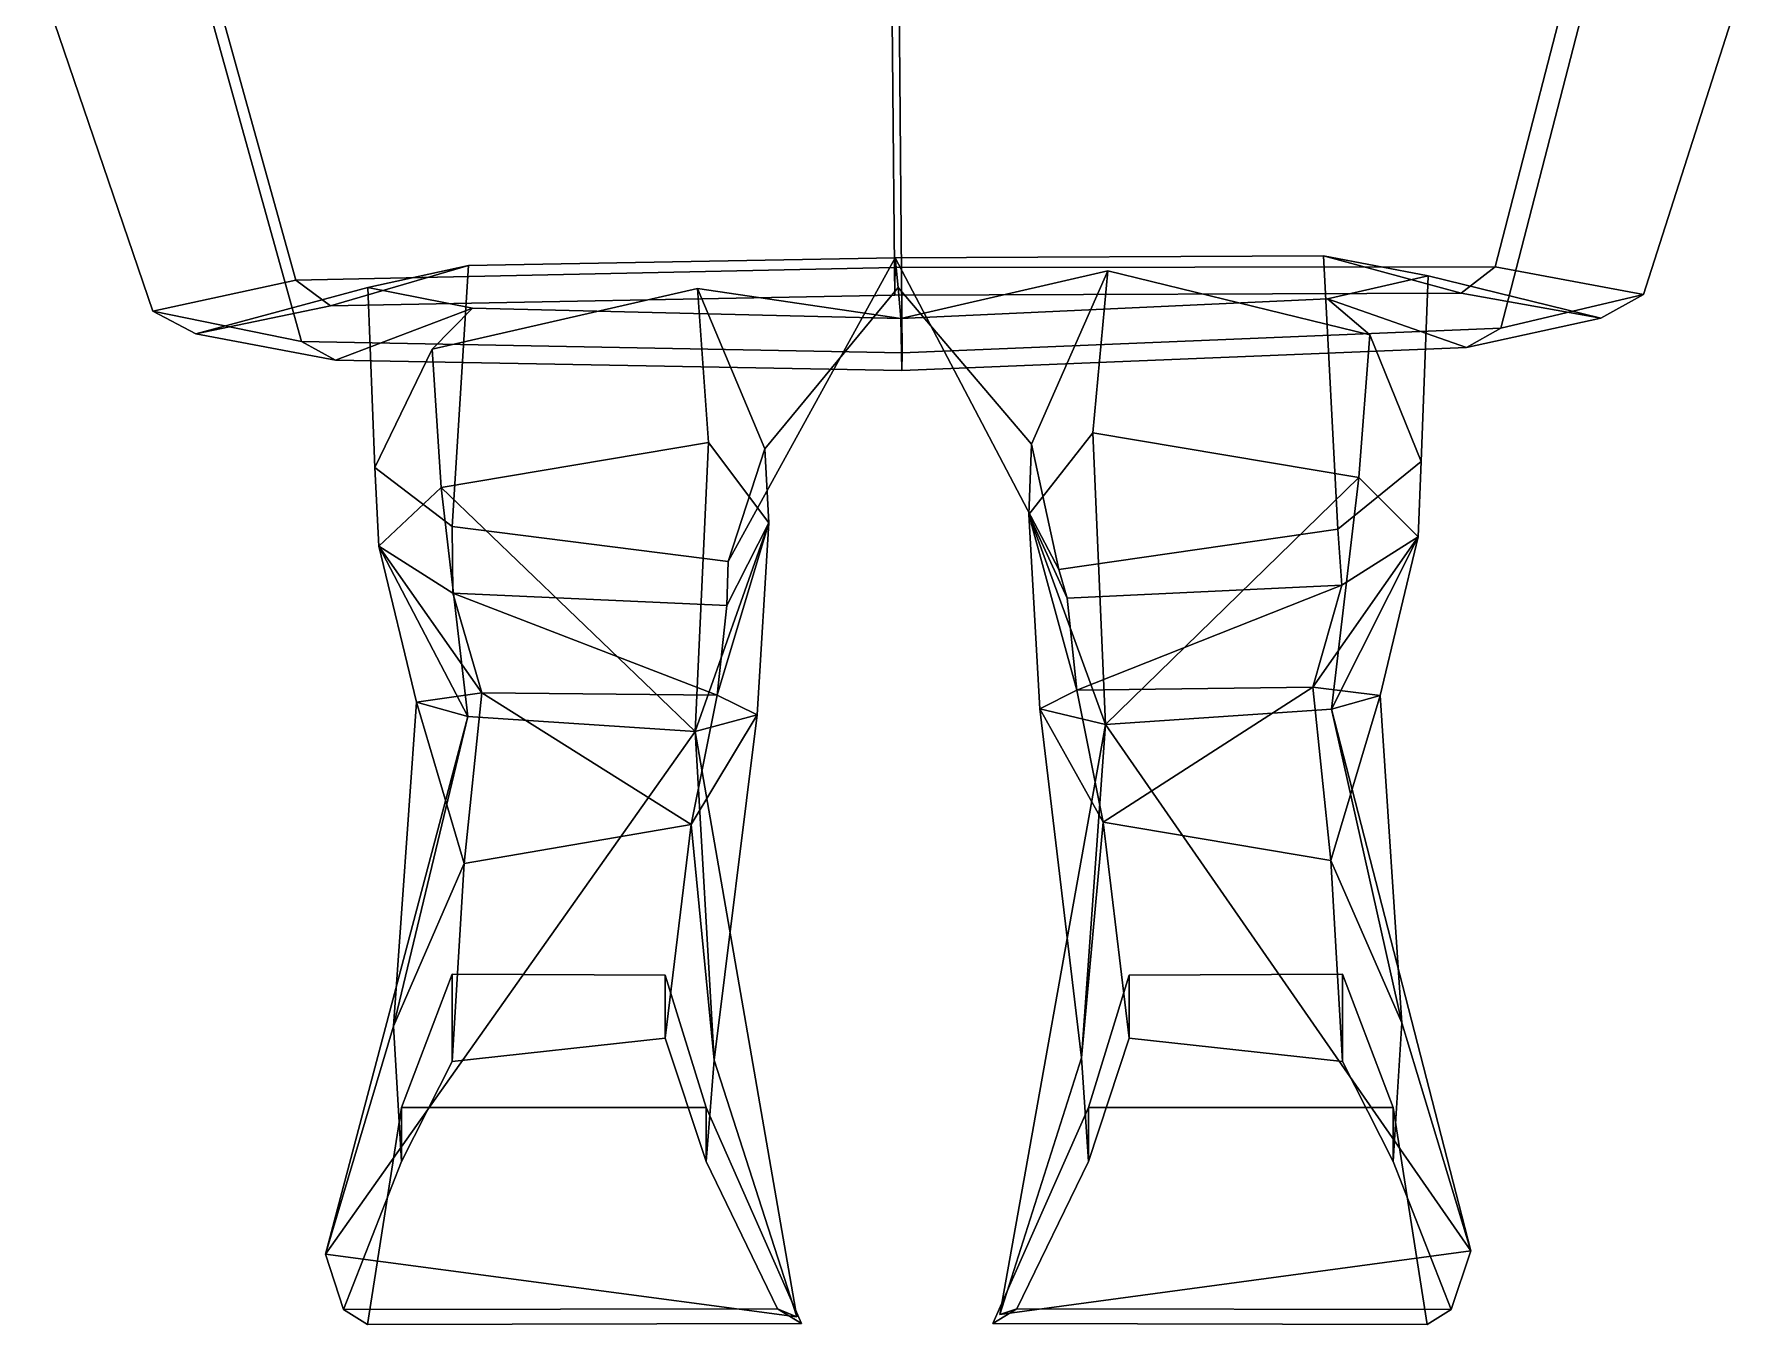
# Model space of a CAD drawing. Extents: x -173 to 170, y -153 to 415.
# Drawn here: x -135.4 to 130.9, y -153 to 46.5 of the extents above; entities that cross this region are included whole.
import ezdxf

# ---------------------------------------------------------------- set-up
doc = ezdxf.new("R2010")
doc.units = 0

msp = doc.modelspace()

# ---------------------------------------------------------------- linework, layer by layer
for points in [[(-2.344831, 10.465134, 114.894356), (-2.841141, 65.371475, 117.682823), (-109.911148, 62.275818, 82.987129), (-94.971909, 8.494858, 80.332954)], [(-2.344831, 10.465134, 114.894356), (90.608566, 10.580978, 81.429474), (104.572586, 64.686844, 84.254433), (-2.841141, 65.371475, 117.682823)], [(104.572586, 64.686844, 84.254433), (90.608566, 10.580978, 81.429474), (113.562904, 6.301331, -2.052197), (130.906937, 60.445206, 0.79273)], [(-109.911148, 62.275818, 82.987129), (-135.403625, 57.451584, -0.780791), (-117.084366, 3.708618, -3.414998), (-94.971909, 8.494858, 80.332954)], [(113.562904, 6.301331, -2.052197), (91.487877, 1.111969, -93.236298), (105.451897, 55.217834, -90.411346), (130.906937, 60.445206, 0.79273)], [(-117.084366, 3.708618, -3.414998), (-135.403625, 57.451584, -0.780791), (-109.031837, 52.806808, -91.678642), (-94.09259, -0.974152, -94.332817)], [(91.487877, 1.111969, -93.236298), (-1.122586, -2.696793, -127.891075), (-1.619696, 52.215485, -125.103188), (105.451897, 55.217834, -90.411346)], [(-94.09259, -0.974152, -94.332817), (-109.031837, 52.806808, -91.678642), (-1.619696, 52.215485, -125.103188), (-1.122586, -2.696793, -127.891075)], [(-89.592606, 4.538391, 71.765633), (-110.421272, 0.223404, -3.556603), (-83.833969, 7.368607, -3.051482), (-68.257294, 10.785339, 56.775291)], [(-2.250266, 6.205307, 102.375717), (-89.592606, 4.538391, 71.765633), (-68.257294, 10.785339, 56.775291), (-2.206201, 11.964432, 81.573631)], [(-68.257294, 10.785339, 56.775291), (-83.833969, 7.368607, -3.051482), (-82.752159, -20.432434, -9.426089), (-70.783577, -29.591293, 27.266899)], [(-2.206201, 11.964432, 81.573631), (-68.257294, 10.785339, 56.775291), (-70.783577, -29.591293, 27.266899), (-28.057667, -34.989151, 46.146736)], [(-1.780499, 7.380188, -2.987364), (-2.206201, 11.964432, 81.573631), (-28.057667, -34.989151, 46.146736), (-22.399521, -17.558304, -10.609999)], [(-2.250266, 6.205307, 102.375717), (-2.206201, 11.964432, 81.573631), (64.075005, 12.272903, 57.55719), (85.378365, 6.505249, 72.799469)], [(-2.206201, 11.964432, 81.573631), (23.119158, -36.251556, 44.878231), (66.295296, -30.005791, 27.309706), (64.075005, 12.272903, 57.55719)], [(18.886641, -16.870499, -11.45039), (23.119158, -36.251556, 44.878231), (-2.206201, 11.964432, 81.573631), (-1.780499, 7.380188, -2.987364)], [(64.075005, 12.272903, 57.55719), (66.295296, -30.005791, 27.309706), (79.181725, -19.527344, -8.754536), (80.253098, 9.213135, -2.081958)], [(85.378365, 6.505249, 72.799469), (64.075005, 12.272903, 57.55719), (80.253098, 9.213135, -2.081958), (106.964149, 2.667053, -2.272161)], [(-94.971909, 8.494858, 80.332954), (-117.084366, 3.708618, -3.414998), (-110.421272, 0.223404, -3.556603), (-89.592606, 4.538391, 71.765633)], [(-2.344831, 10.465134, 114.894356), (-94.971909, 8.494858, 80.332954), (-89.592606, 4.538391, 71.765633), (-2.250266, 6.205307, 102.375717)], [(-2.344831, 10.465134, 114.894356), (-2.250266, 6.205307, 102.375717), (85.378365, 6.505249, 72.799469), (90.608566, 10.580978, 81.429474)], [(18.886641, -16.870499, -11.45039), (-1.780499, 7.380188, -2.987364), (-1.337738, 2.612259, -90.937012), (30.672159, 9.977188, -66.206764)], [(64.689888, 5.651443, -64.582397), (71.20475, 0.042892, -44.895542), (30.672159, 9.977188, -66.206764), (-1.337738, 2.612259, -90.937012)], [(18.454605, -27.712952, -20.410995), (18.886641, -16.870499, -11.45039), (30.672159, 9.977188, -66.206764), (28.36344, -15.105774, -43.509869)], [(69.494026, -22.006683, -33.168182), (28.36344, -15.105774, -43.509869), (30.672159, 9.977188, -66.206764), (71.20475, 0.042892, -44.895542)], [(80.253098, 9.213135, -2.081958), (79.181725, -19.527344, -8.754536), (71.20475, 0.042892, -44.895542), (64.689888, 5.651443, -64.582397)], [(106.964149, 2.667053, -2.272161), (80.253098, 9.213135, -2.081958), (64.689888, 5.651443, -64.582397), (86.156517, -1.874405, -81.772018)], [(90.608566, 10.580978, 81.429474), (85.378365, 6.505249, 72.799469), (106.964149, 2.667053, -2.272161), (113.562904, 6.301331, -2.052197)], [(-110.421272, 0.223404, -3.556603), (-88.814453, -3.841278, -82.805855), (-67.642418, 4.163895, -65.364296), (-83.833969, 7.368607, -3.051482)], [(-83.833969, 7.368607, -3.051482), (-67.642418, 4.163895, -65.364296), (-73.872383, -2.131729, -45.91069), (-82.752159, -20.432434, -9.426089)], [(-67.642418, 4.163895, -65.364296), (-1.337738, 2.612259, -90.937012), (-32.809669, 7.256332, -66.434174), (-73.872383, -2.131729, -45.91069)], [(-72.482155, -23.525375, -33.972717), (-73.872383, -2.131729, -45.91069), (-32.809669, 7.256332, -66.434174), (-31.101089, -16.611481, -43.267448)], [(-1.337738, 2.612259, -90.937012), (-1.780499, 7.380188, -2.987364), (-22.399521, -17.558304, -10.609999), (-32.809669, 7.256332, -66.434174)], [(-21.783815, -29.00914, -19.810492), (-31.101089, -16.611481, -43.267448), (-32.809669, 7.256332, -66.434174), (-22.399521, -17.558304, -10.609999)], [(86.156517, -1.874405, -81.772018), (64.689888, 5.651443, -64.582397), (-1.337738, 2.612259, -90.937012), (-1.168634, -5.442413, -112.478645)], [(113.562904, 6.301331, -2.052197), (106.964149, 2.667053, -2.272161), (86.156517, -1.874405, -81.772018), (91.487877, 1.111969, -93.236298)], [(-117.084366, 3.708618, -3.414998), (-94.09259, -0.974152, -94.332817), (-88.814453, -3.841278, -82.805855), (-110.421272, 0.223404, -3.556603)], [(-88.814453, -3.841278, -82.805855), (-1.168634, -5.442413, -112.478645), (-1.337738, 2.612259, -90.937012), (-67.642418, 4.163895, -65.364296)], [(91.487877, 1.111969, -93.236298), (86.156517, -1.874405, -81.772018), (-1.168634, -5.442413, -112.478645), (-1.122586, -2.696793, -127.891075)], [(78.713196, -31.203857, -17.130459), (69.494026, -22.006683, -33.168182), (71.20475, 0.042892, -44.895542), (79.181725, -19.527344, -8.754536)], [(-94.09259, -0.974152, -94.332817), (-1.122586, -2.696793, -127.891075), (-1.168634, -5.442413, -112.478645), (-88.814453, -3.841278, -82.805855)], [(-82.106987, -32.614838, -18.112906), (-82.752159, -20.432434, -9.426089), (-73.872383, -2.131729, -45.91069), (-72.482155, -23.525375, -33.972717)], [(30.301277, -60.185753, -39.52277), (18.454605, -27.712952, -20.410995), (28.36344, -15.105774, -43.509869)], [(30.301277, -60.185753, -39.52277), (28.36344, -15.105774, -43.509869), (69.494026, -22.006683, -33.168182)], [(-33.158123, -61.267853, -39.042458), (-72.482155, -23.525375, -33.972717), (-31.101089, -16.611481, -43.267448)], [(-33.158123, -61.267853, -39.042458), (-31.101089, -16.611481, -43.267448), (-21.783815, -29.00914, -19.810492)], [(-28.285149, -41.817101, 3.111637), (-21.783815, -29.00914, -19.810492), (-22.399521, -17.558304, -10.609999), (-28.057667, -34.989151, 46.146736)], [(24.372295, -40.692398, 2.572839), (23.119158, -36.251556, 44.878231), (18.886641, -16.870499, -11.45039), (18.454605, -27.712952, -20.410995)], [(-70.651794, -39.909042, -3.826312), (-70.783577, -29.591293, 27.266899), (-82.752159, -20.432434, -9.426089), (-82.106987, -32.614838, -18.112906)], [(66.89978, -38.637978, -3.214424), (78.713196, -31.203857, -17.130459), (79.181725, -19.527344, -8.754536), (66.295296, -30.005791, 27.309706)], [(-68.362679, -58.953171, -30.780415), (-82.106987, -32.614838, -18.112906), (-72.482155, -23.525375, -33.972717)], [(-68.362679, -58.953171, -30.780415), (-72.482155, -23.525375, -33.972717), (-33.158123, -61.267853, -39.042458)], [(65.287605, -57.851456, -30.318941), (30.301277, -60.185753, -39.52277), (69.494026, -22.006683, -33.168182)], [(65.287605, -57.851456, -30.318941), (69.494026, -22.006683, -33.168182), (78.713196, -31.203857, -17.130459)], [(-23.555607, -58.706436, -17.869951), (-33.158123, -61.267853, -39.042458), (-21.783815, -29.00914, -19.810492)], [(-29.769541, -55.675362, 2.830229), (-23.555607, -58.706436, -17.869951), (-21.783815, -29.00914, -19.810492)], [(-29.769541, -55.675362, 2.830229), (-21.783815, -29.00914, -19.810492), (-28.285149, -41.817101, 3.111637)], [(25.865026, -54.900467, 2.238178), (24.372295, -40.692398, 2.572839), (18.454605, -27.712952, -20.410995)], [(25.865026, -54.900467, 2.238178), (18.454605, -27.712952, -20.410995), (20.171547, -57.79731, -18.618729)], [(20.171547, -57.79731, -18.618729), (18.454605, -27.712952, -20.410995), (30.301277, -60.185753, -39.52277)], [(-28.285149, -41.817101, 3.111637), (-28.057667, -34.989151, 46.146736), (-70.783577, -29.591293, 27.266899), (-70.651794, -39.909042, -3.826312)], [(24.372295, -40.692398, 2.572839), (66.89978, -38.637978, -3.214424), (66.295296, -30.005791, 27.309706), (23.119158, -36.251556, 44.878231)], [(62.404041, -54.416016, -3.174322), (78.713196, -31.203857, -17.130459), (66.89978, -38.637978, -3.214424)], [(62.404041, -54.416016, -3.174322), (72.826164, -55.722244, -15.82767), (78.713196, -31.203857, -17.130459)], [(72.826164, -55.722244, -15.82767), (65.287605, -57.851456, -30.318941), (78.713196, -31.203857, -17.130459)], [(-66.160103, -55.318054, -3.563167), (-70.651794, -39.909042, -3.826312), (-82.106987, -32.614838, -18.112906)], [(-66.160103, -55.318054, -3.563167), (-82.106987, -32.614838, -18.112906), (-76.261589, -56.739395, -16.49431)], [(-76.261589, -56.739395, -16.49431), (-82.106987, -32.614838, -18.112906), (-68.362679, -58.953171, -30.780415)], [(-29.769541, -55.675362, 2.830229), (-28.285149, -41.817101, 3.111637), (-70.651794, -39.909042, -3.826312)], [(-29.769541, -55.675362, 2.830229), (-70.651794, -39.909042, -3.826312), (-66.160103, -55.318054, -3.563167)], [(25.865026, -54.900467, 2.238178), (66.89978, -38.637978, -3.214424), (24.372295, -40.692398, 2.572839)], [(25.865026, -54.900467, 2.238178), (62.404041, -54.416016, -3.174322), (66.89978, -38.637978, -3.214424)], [(-68.926994, -81.712845, -1.870266), (-66.160103, -55.318054, -3.563167), (-76.261589, -56.739395, -16.49431)], [(-68.926994, -81.712845, -1.870266), (-33.761841, -75.683983, 3.724258), (-66.160103, -55.318054, -3.563167)], [(-33.761841, -75.683983, 3.724258), (-29.769541, -55.675362, 2.830229), (-66.160103, -55.318054, -3.563167)], [(-33.761841, -75.683983, 3.724258), (-23.555607, -58.706436, -17.869951), (-29.769541, -55.675362, 2.830229)], [(29.955574, -75.320076, 3.266864), (25.865026, -54.900467, 2.238178), (20.171547, -57.79731, -18.618729)], [(29.955574, -75.320076, 3.266864), (62.404041, -54.416016, -3.174322), (25.865026, -54.900467, 2.238178)], [(65.199432, -81.26413, -1.604276), (62.404041, -54.416016, -3.174322), (29.955574, -75.320076, 3.266864)], [(65.199432, -81.26413, -1.604276), (72.826164, -55.722244, -15.82767), (62.404041, -54.416016, -3.174322)], [(76.161621, -106.375397, -7.881376), (72.826164, -55.722244, -15.82767), (65.199432, -81.26413, -1.604276)], [(76.161621, -106.375397, -7.881376), (65.287605, -57.851456, -30.318941), (72.826164, -55.722244, -15.82767)], [(-79.830856, -106.850349, -8.269367), (-68.926994, -81.712845, -1.870266), (-76.261589, -56.739395, -16.49431)], [(-79.830856, -106.850349, -8.269367), (-76.261589, -56.739395, -16.49431), (-68.362679, -58.953171, -30.780415)], [(26.601818, -111.762894, -9.905232), (29.955574, -75.320076, 3.266864), (20.171547, -57.79731, -18.618729)], [(26.601818, -111.762894, -9.905232), (20.171547, -57.79731, -18.618729), (30.301277, -60.185753, -39.52277)], [(86.85025, -141.625702, -20.140612), (30.301277, -60.185753, -39.52277), (65.287605, -57.851456, -30.318941)], [(86.85025, -141.625702, -20.140612), (65.287605, -57.851456, -30.318941), (76.161621, -106.375397, -7.881376)], [(-90.365654, -142.147614, -20.599174), (-79.830856, -106.850349, -8.269367), (-68.362679, -58.953171, -30.780415)], [(-90.365654, -142.147614, -20.599174), (-68.362679, -58.953171, -30.780415), (-33.158123, -61.267853, -39.042458)], [(-30.236553, -112.15152, -9.214037), (-23.555607, -58.706436, -17.869951), (-33.761841, -75.683983, 3.724258)], [(-30.236553, -112.15152, -9.214037), (-33.158123, -61.267853, -39.042458), (-23.555607, -58.706436, -17.869951)], [(13.98118, -151.447601, -24.30493), (26.601818, -111.762894, -9.905232), (30.301277, -60.185753, -39.52277)], [(13.98118, -151.447601, -24.30493), (30.301277, -60.185753, -39.52277), (86.85025, -141.625702, -20.140612)], [(-17.42659, -151.846924, -23.168179), (-90.365654, -142.147614, -20.599174), (-33.158123, -61.267853, -39.042458)], [(-17.42659, -151.846924, -23.168179), (-33.158123, -61.267853, -39.042458), (-30.236553, -112.15152, -9.214037)], [(-33.761841, -75.683983, 3.724258), (-68.926994, -81.712845, -1.870266), (-70.777412, -112.334427, 35.947453), (-37.787899, -108.736435, 35.947453)], [(-30.236553, -112.15152, -9.214037), (-33.761841, -75.683983, 3.724258), (-37.787899, -108.736435, 35.947453), (-31.473774, -127.827744, 43.725594)], [(26.601818, -111.762894, -9.905232), (27.673773, -127.827744, 43.725594), (33.987896, -108.736435, 35.947453), (29.955574, -75.320076, 3.266864)], [(29.955574, -75.320076, 3.266864), (33.987896, -108.736435, 35.947453), (66.977409, -112.334427, 35.947453), (65.199432, -81.26413, -1.604276)], [(-79.830856, -106.850349, -8.269367), (-78.613716, -127.827744, 43.725594), (-70.777412, -112.334427, 35.947453), (-68.926994, -81.712845, -1.870266)], [(76.161621, -106.375397, -7.881376), (65.199432, -81.26413, -1.604276), (66.977409, -112.334427, 35.947453), (74.813721, -127.827744, 43.725594)], [(-31.473774, -119.444244, 102.617195), (-37.787899, -98.998032, 87.801697), (-70.777412, -98.812729, 87.801697), (-78.613716, -119.444244, 102.617195)], [(-78.613716, -119.444244, 102.617195), (-70.777412, -98.812729, 87.801697), (-70.777412, -112.334427, 35.947453), (-78.613716, -127.827744, 43.725594)], [(-37.787899, -98.998032, 87.801697), (-37.787899, -108.736435, 35.947453), (-70.777412, -112.334427, 35.947453), (-70.777412, -98.812729, 87.801697)], [(-31.473774, -119.444244, 102.617195), (-31.473774, -127.827744, 43.725594), (-37.787899, -108.736435, 35.947453), (-37.787899, -98.998032, 87.801697)], [(27.673773, -119.444244, 102.617195), (74.813721, -119.444244, 102.617195), (66.977409, -98.812729, 87.801697), (33.987896, -98.998032, 87.801697)], [(27.673773, -119.444244, 102.617195), (33.987896, -98.998032, 87.801697), (33.987896, -108.736435, 35.947453), (27.673773, -127.827744, 43.725594)], [(33.987896, -98.998032, 87.801697), (66.977409, -98.812729, 87.801697), (66.977409, -112.334427, 35.947453), (33.987896, -108.736435, 35.947453)], [(74.813721, -119.444244, 102.617195), (74.813721, -127.827744, 43.725594), (66.977409, -112.334427, 35.947453), (66.977409, -98.812729, 87.801697)], [(86.85025, -141.625702, -20.140612), (76.161621, -106.375397, -7.881376), (74.813721, -127.827744, 43.725594), (83.794151, -150.723206, 36.317848)], [(-90.365654, -142.147614, -20.599174), (-87.594154, -150.723206, 36.317848), (-78.613716, -127.827744, 43.725594), (-79.830856, -106.850349, -8.269367)], [(13.98118, -151.447601, -24.30493), (16.610764, -150.61731, 32.613968), (27.673773, -127.827744, 43.725594), (26.601818, -111.762894, -9.905232)], [(-17.42659, -151.846924, -23.168179), (-30.236553, -112.15152, -9.214037), (-31.473774, -127.827744, 43.725594), (-20.410763, -150.61731, 32.613968)], [(-83.890282, -153.02951, 102.617195), (-78.613716, -119.444244, 102.617195), (-78.613716, -127.827744, 43.725594), (-87.594154, -150.723206, 36.317848)], [(-16.70689, -152.844193, 102.617195), (-31.473774, -119.444244, 102.617195), (-78.613716, -119.444244, 102.617195), (-83.890282, -153.02951, 102.617195)], [(-16.70689, -152.844193, 102.617195), (-20.410763, -150.61731, 32.613968), (-31.473774, -127.827744, 43.725594), (-31.473774, -119.444244, 102.617195)], [(12.906889, -152.844193, 102.617195), (80.090286, -153.02951, 102.617195), (74.813721, -119.444244, 102.617195), (27.673773, -119.444244, 102.617195)], [(12.906889, -152.844193, 102.617195), (27.673773, -119.444244, 102.617195), (27.673773, -127.827744, 43.725594), (16.610764, -150.61731, 32.613968)], [(80.090286, -153.02951, 102.617195), (83.794151, -150.723206, 36.317848), (74.813721, -127.827744, 43.725594), (74.813721, -119.444244, 102.617195)], [(-90.365654, -142.147614, -20.599174), (-17.42659, -151.846924, -23.168179), (-20.410763, -150.61731, 32.613968), (-87.594154, -150.723206, 36.317848)], [(86.85025, -141.625702, -20.140612), (83.794151, -150.723206, 36.317848), (16.610764, -150.61731, 32.613968), (13.98118, -151.447601, -24.30493)], [(-83.890282, -153.02951, 102.617195), (-87.594154, -150.723206, 36.317848), (-20.410763, -150.61731, 32.613968), (-16.70689, -152.844193, 102.617195)], [(80.090286, -153.02951, 102.617195), (12.906889, -152.844193, 102.617195), (16.610764, -150.61731, 32.613968), (83.794151, -150.723206, 36.317848)]]:
    msp.add_3dface(points)

doc.saveas('drawing.dxf')
